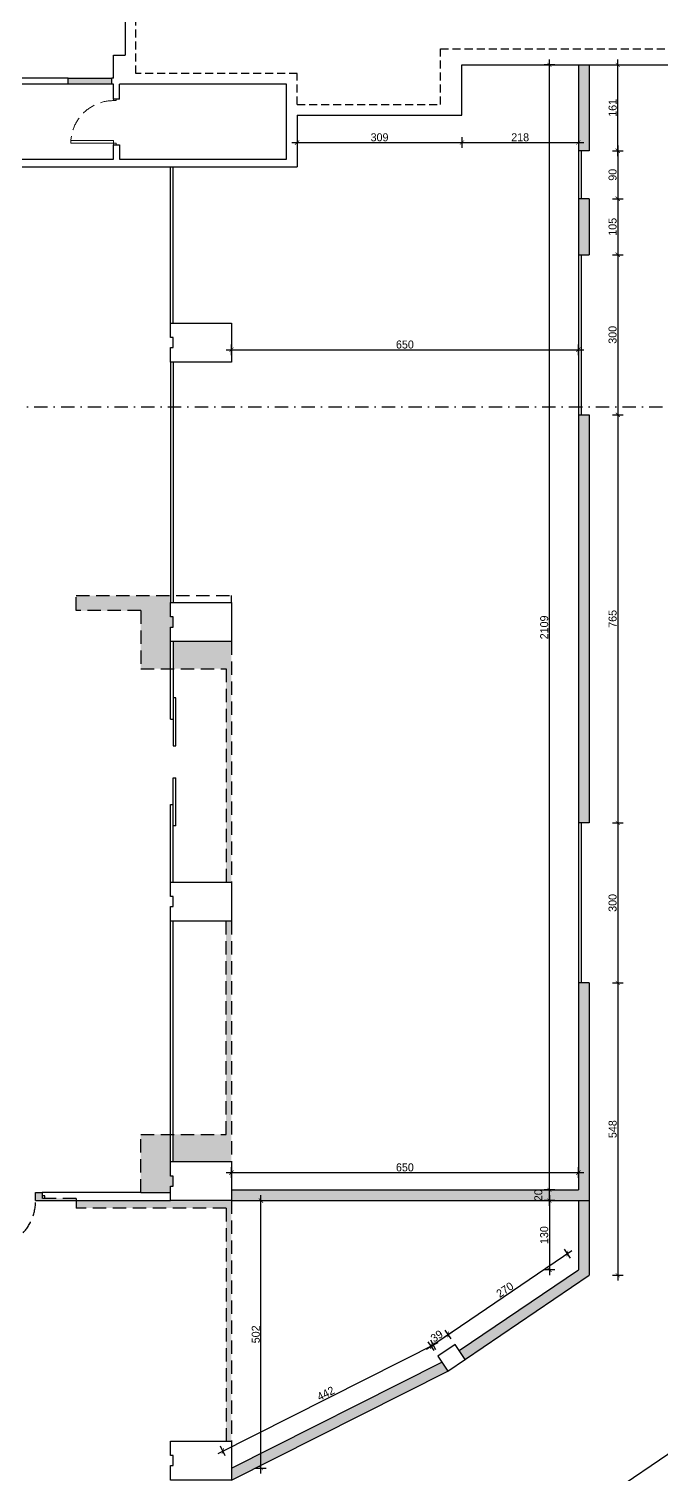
# Model space of a CAD drawing. Header units: millimetres. Extents: x 101781 to 108797, y 59159 to 65899.
# Drawn here: x 103475 to 104660, y 61824 to 64533 of the extents above; entities that cross this region are included whole.
import ezdxf

# ---------------------------------------------------------------- set-up
doc = ezdxf.new("R2010")
doc.units = ezdxf.units.MM
doc.header["$LTSCALE"] = 100
for name, pattern in [('35', [1.5, 0.5, -0.25, 0.5, -0.25]), ('DASHDOT2', [0.5, 0.25, -0.125, 0, -0.125]), ('HIDDEN', [0.375, 0.25, -0.125]), ('TRATTEGGIATA2', [0.375, 0.25, -0.125])]:
    doc.linetypes.add(name, pattern=pattern)
doc.layers.get('Defpoints').update_dxf_attribs({"color": 31})
doc.layers.add('DEM linee', color=7, linetype='TRATTEGGIATA2', lineweight=25)
doc.layers.add('INF', color=6, linetype='Continuous', lineweight=13)
for name, color, linetype, lineweight, true_color in [('DEM riempi', 41, 'Continuous', 13, 0xffd966), ('NC riempi', 11, 'Continuous', 9, 0xff7070), ('NC_SEZ', 1, 'Continuous', 30, 0xff0000)]:
    doc.layers.add(name, color=color, linetype=linetype, lineweight=lineweight, true_color=true_color)
for name, color, linetype in [('Linee di sezione', 150, 'Continuous'), ('NC linee_10', 12, 'Continuous'), ('NC linee_20', 10, 'Continuous'), ('Q_100_ESECUTIVO', 3, 'Continuous'), ('SEZ', 130, 'Continuous')]:
    doc.layers.add(name, color=color, linetype=linetype)
doc.styles.add('T_ESE_q100', font='', dxfattribs={"height": 15})
doc.styles.get('T_ESE_q100').set_extended_font_data('Bahnschrift Light')
doc.dimstyles.new('Quote al 100 arrotondate', dxfattribs={"dimscale": 0, "dimtxt": 15, "dimasz": 8, "dimexe": 10, "dimexo": 10, "dimgap": 2, "dimtad": 1, "dimdec": 0, "dimrnd": 5, "dimzin": 0, "dimdsep": 46, "dimtxsty": 'T_ESE_q100', "dimblk": 'ARCHTICK', "dimcen": 0.09, "dimdle": 10, "dimadec": 0, "dimazin": 0, "dimtfac": 1, "dimtdec": 0, "dimtofl": 0, "dimtmove": 2, "dimatfit": 3, "dimldrblk": 'ARCHTICK', "dimfxl": 10, "dimfxlon": 1, "dimtolj": 1, "dimtzin": 0, "dimlwd": -1, "dimlwe": -1, "dimarcsym": 0})

# ---------------------------------------------------------------- blocks, each defined once
blk = doc.blocks.new('_ArchTick')
at = {"color": 0, "linetype": 'ByBlock', "const_width": 0.15}
blk.add_lwpolyline([(-0.5, -0.5), (0.5, 0.5)], dxfattribs=at)
blk = doc.blocks.new('*D148')
at = {"layer": 'Defpoints', "color": 0, "transparency": 16777216}
for p in [(104504.9, 62389.1), (103854.9, 62356.6), (104504.9, 62356.6)]:
    blk.add_point(p, dxfattribs=at)
at = {"layer": 'Q_100_ESECUTIVO', "color": 0, "transparency": 16777216}
for p, q in [((103854.9, 62379.1), (103854.9, 62399.1)), ((104504.9, 62379.1), (104504.9, 62399.1)), ((103844.9, 62389.1), (104514.9, 62389.1))]:
    blk.add_line(p, q, dxfattribs=at)
at = {"layer": 'Q_100_ESECUTIVO', "color": 0, "transparency": 16777216, "xscale": 8, "yscale": 8, "zscale": 8, "rotation": 180}
blk.add_blockref('_ArchTick', (103854.9, 62389.1), dxfattribs=at)
at = {"layer": 'Q_100_ESECUTIVO', "color": 0, "transparency": 16777216, "xscale": 8, "yscale": 8, "zscale": 8}
blk.add_blockref('_ArchTick', (104504.9, 62389.1), dxfattribs=at)
at = {"layer": 'Q_100_ESECUTIVO', "color": 0, "transparency": 16777216, "insert": (104179.9, 62398.7), "char_height": 15, "attachment_point": 5, "style": 'T_ESE_q100'}
blk.add_mtext('\\A1;650', dxfattribs=at)
blk = doc.blocks.new('*D149')
at = {"layer": 'Defpoints', "color": 0, "transparency": 16777216}
for p in [(104504.9, 62336.6), (104450.7, 62207), (104504.9, 62207)]:
    blk.add_point(p, dxfattribs=at)
at = {"layer": 'Q_100_ESECUTIVO', "color": 0, "transparency": 16777216}
for p, q in [((104450.7, 62346.6), (104450.7, 62197)), ((104460.7, 62336.6), (104440.7, 62336.6)), ((104460.7, 62207), (104440.7, 62207))]:
    blk.add_line(p, q, dxfattribs=at)
at = {"layer": 'Q_100_ESECUTIVO', "color": 0, "transparency": 16777216, "xscale": 8, "yscale": 8, "zscale": 8}
for p, rotation in [((104450.7, 62336.6), 90), ((104450.7, 62207), 270)]:
    blk.add_blockref('_ArchTick', p, dxfattribs=dict(at, rotation=rotation))
at = {"layer": 'Q_100_ESECUTIVO', "color": 0, "transparency": 16777216, "insert": (104441, 62271.8), "char_height": 15, "attachment_point": 5, "rotation": 90, "style": 'T_ESE_q100'}
blk.add_mtext('\\A1;130', dxfattribs=at)
blk = doc.blocks.new('*D150')
at = {"layer": 'Defpoints', "color": 0, "transparency": 16777216}
for p in [(104450.7, 62356.6), (104504.9, 62356.6), (104504.9, 62336.6)]:
    blk.add_point(p, dxfattribs=at)
at = {"layer": 'Q_100_ESECUTIVO', "color": 0, "transparency": 16777216}
for p, q in [((104460.7, 62356.6), (104440.7, 62356.6)), ((104450.7, 62326.6), (104450.7, 62366.6)), ((104460.7, 62336.6), (104440.7, 62336.6))]:
    blk.add_line(p, q, dxfattribs=at)
at = {"layer": 'Q_100_ESECUTIVO', "color": 0, "transparency": 16777216, "xscale": 8, "yscale": 8, "zscale": 8}
for p, rotation in [((104450.7, 62356.6), 90), ((104450.7, 62336.6), 270)]:
    blk.add_blockref('_ArchTick', p, dxfattribs=dict(at, rotation=rotation))
at = {"layer": 'Q_100_ESECUTIVO', "color": 0, "transparency": 16777216, "insert": (104430, 62346.6), "char_height": 15, "attachment_point": 5, "rotation": 90, "style": 'T_ESE_q100'}
blk.add_mtext('\\A1;20', dxfattribs=at)
blk = doc.blocks.new('*D151')
at = {"layer": 'Defpoints', "color": 0, "transparency": 16777216}
for p in [(104450.7, 64465.6), (104504.9, 64465.6), (104504.9, 62356.6)]:
    blk.add_point(p, dxfattribs=at)
at = {"layer": 'Q_100_ESECUTIVO', "color": 0, "transparency": 16777216}
for p, q in [((104460.7, 64465.6), (104440.7, 64465.6)), ((104450.7, 62346.6), (104450.7, 64475.6)), ((104460.7, 62356.6), (104440.7, 62356.6))]:
    blk.add_line(p, q, dxfattribs=at)
at = {"layer": 'Q_100_ESECUTIVO', "color": 0, "transparency": 16777216, "xscale": 8, "yscale": 8, "zscale": 8}
for p, rotation in [((104450.7, 64465.6), 90), ((104450.7, 62356.6), 270)]:
    blk.add_blockref('_ArchTick', p, dxfattribs=dict(at, rotation=rotation))
at = {"layer": 'Q_100_ESECUTIVO', "color": 0, "transparency": 16777216, "insert": (104441, 63411.1), "char_height": 15, "attachment_point": 5, "rotation": 90, "style": 'T_ESE_q100'}
blk.add_mtext('\\A1;2109', dxfattribs=at)
blk = doc.blocks.new('*D152')
at = {"layer": 'Defpoints', "color": 0, "transparency": 16777216}
for p in [(103854.9, 62336.6), (103910.1, 62336.6), (103854.9, 61835)]:
    blk.add_point(p, dxfattribs=at)
at = {"layer": 'Q_100_ESECUTIVO', "color": 0, "transparency": 16777216}
for p, q in [((103910.1, 61825), (103910.1, 62346.6)), ((103900.1, 62336.6), (103920.1, 62336.6)), ((103900.1, 61835), (103920.1, 61835))]:
    blk.add_line(p, q, dxfattribs=at)
at = {"layer": 'Q_100_ESECUTIVO', "color": 0, "transparency": 16777216, "xscale": 8, "yscale": 8, "zscale": 8}
for p, rotation in [((103910.1, 62336.6), 90), ((103910.1, 61835), 270)]:
    blk.add_blockref('_ArchTick', p, dxfattribs=dict(at, rotation=rotation))
at = {"layer": 'Q_100_ESECUTIVO', "color": 0, "transparency": 16777216, "insert": (103900.5, 62085.8), "char_height": 15, "attachment_point": 5, "rotation": 90, "style": 'T_ESE_q100'}
blk.add_mtext('\\A1;502', dxfattribs=at)
blk = doc.blocks.new('*D153')
at = {"layer": 'Defpoints', "color": 0, "transparency": 16777216}
for p in [(103977.9, 64371.6), (104286.9, 64371.6), (104286.9, 64320.1)]:
    blk.add_point(p, dxfattribs=at)
at = {"layer": 'Q_100_ESECUTIVO', "color": 0, "transparency": 16777216}
for p, q in [((103967.9, 64320.1), (104296.9, 64320.1)), ((103977.9, 64330.1), (103977.9, 64310.1)), ((104286.9, 64330.1), (104286.9, 64310.1))]:
    blk.add_line(p, q, dxfattribs=at)
at = {"layer": 'Q_100_ESECUTIVO', "color": 0, "transparency": 16777216, "xscale": 8, "yscale": 8, "zscale": 8, "rotation": 180}
blk.add_blockref('_ArchTick', (103977.9, 64320.1), dxfattribs=at)
at = {"layer": 'Q_100_ESECUTIVO', "color": 0, "transparency": 16777216, "xscale": 8, "yscale": 8, "zscale": 8}
blk.add_blockref('_ArchTick', (104286.9, 64320.1), dxfattribs=at)
at = {"layer": 'Q_100_ESECUTIVO', "color": 0, "transparency": 16777216, "insert": (104132.4, 64329.8), "char_height": 15, "attachment_point": 5, "style": 'T_ESE_q100'}
blk.add_mtext('\\A1;309', dxfattribs=at)
blk = doc.blocks.new('*D154')
at = {"layer": 'Defpoints', "color": 0, "transparency": 16777216}
for p in [(104286.9, 64465.6), (104504.9, 64465.6), (104504.9, 64320.1)]:
    blk.add_point(p, dxfattribs=at)
at = {"layer": 'Q_100_ESECUTIVO', "color": 0, "transparency": 16777216}
for p, q in [((104276.9, 64320.1), (104514.9, 64320.1)), ((104286.9, 64330.1), (104286.9, 64310.1)), ((104504.9, 64330.1), (104504.9, 64310.1))]:
    blk.add_line(p, q, dxfattribs=at)
at = {"layer": 'Q_100_ESECUTIVO', "color": 0, "transparency": 16777216, "xscale": 8, "yscale": 8, "zscale": 8, "rotation": 180}
blk.add_blockref('_ArchTick', (104286.9, 64320.1), dxfattribs=at)
at = {"layer": 'Q_100_ESECUTIVO', "color": 0, "transparency": 16777216, "xscale": 8, "yscale": 8, "zscale": 8}
blk.add_blockref('_ArchTick', (104504.9, 64320.1), dxfattribs=at)
at = {"layer": 'Q_100_ESECUTIVO', "color": 0, "transparency": 16777216, "insert": (104395.9, 64329.8), "char_height": 15, "attachment_point": 5, "style": 'T_ESE_q100'}
blk.add_mtext('\\A1;218', dxfattribs=at)
blk = doc.blocks.new('*D155')
at = {"layer": 'Defpoints', "color": 0, "transparency": 16777216}
for p in [(104524.9, 64465.6), (104578.8, 64465.6), (104524.9, 64304.6)]:
    blk.add_point(p, dxfattribs=at)
at = {"layer": 'Q_100_ESECUTIVO', "color": 0, "transparency": 16777216}
for p, q in [((104568.8, 64465.6), (104588.8, 64465.6)), ((104578.8, 64294.6), (104578.8, 64475.6)), ((104568.8, 64304.6), (104588.8, 64304.6))]:
    blk.add_line(p, q, dxfattribs=at)
at = {"layer": 'Q_100_ESECUTIVO', "color": 0, "transparency": 16777216, "xscale": 8, "yscale": 8, "zscale": 8}
for p, rotation in [((104578.8, 64465.6), 90), ((104578.8, 64304.6), 270)]:
    blk.add_blockref('_ArchTick', p, dxfattribs=dict(at, rotation=rotation))
at = {"layer": 'Q_100_ESECUTIVO', "color": 0, "transparency": 16777216, "insert": (104569.2, 64385.1), "char_height": 15, "attachment_point": 5, "rotation": 90, "style": 'T_ESE_q100'}
blk.add_mtext('\\A1;161', dxfattribs=at)
blk = doc.blocks.new('*D156')
at = {"layer": 'Defpoints', "color": 0, "transparency": 16777216}
for p in [(104524.9, 64304.6), (104524.9, 64214.6), (104578.8, 64214.6)]:
    blk.add_point(p, dxfattribs=at)
at = {"layer": 'Q_100_ESECUTIVO', "color": 0, "transparency": 16777216}
for p, q in [((104568.8, 64304.6), (104588.8, 64304.6)), ((104578.8, 64314.6), (104578.8, 64204.6)), ((104568.8, 64214.6), (104588.8, 64214.6))]:
    blk.add_line(p, q, dxfattribs=at)
at = {"layer": 'Q_100_ESECUTIVO', "color": 0, "transparency": 16777216, "xscale": 8, "yscale": 8, "zscale": 8}
for p, rotation in [((104578.8, 64304.6), 90), ((104578.8, 64214.6), 270)]:
    blk.add_blockref('_ArchTick', p, dxfattribs=dict(at, rotation=rotation))
at = {"layer": 'Q_100_ESECUTIVO', "color": 0, "transparency": 16777216, "insert": (104569.1, 64259.6), "char_height": 15, "attachment_point": 5, "rotation": 90, "style": 'T_ESE_q100'}
blk.add_mtext('\\A1;90', dxfattribs=at)
blk = doc.blocks.new('*D157')
at = {"layer": 'Defpoints', "color": 0, "transparency": 16777216}
for p in [(104524.9, 64214.6), (104524.9, 64109.6), (104578.8, 64109.6)]:
    blk.add_point(p, dxfattribs=at)
at = {"layer": 'Q_100_ESECUTIVO', "color": 0, "transparency": 16777216}
for p, q in [((104568.8, 64214.6), (104588.8, 64214.6)), ((104578.8, 64224.6), (104578.8, 64099.6)), ((104568.8, 64109.6), (104588.8, 64109.6))]:
    blk.add_line(p, q, dxfattribs=at)
at = {"layer": 'Q_100_ESECUTIVO', "color": 0, "transparency": 16777216, "xscale": 8, "yscale": 8, "zscale": 8}
for p, rotation in [((104578.8, 64214.6), 90), ((104578.8, 64109.6), 270)]:
    blk.add_blockref('_ArchTick', p, dxfattribs=dict(at, rotation=rotation))
at = {"layer": 'Q_100_ESECUTIVO', "color": 0, "transparency": 16777216, "insert": (104569.1, 64162.1), "char_height": 15, "attachment_point": 5, "rotation": 90, "style": 'T_ESE_q100'}
blk.add_mtext('\\A1;105', dxfattribs=at)
blk = doc.blocks.new('*D158')
at = {"layer": 'Defpoints', "color": 0, "transparency": 16777216}
for p in [(104524.9, 64109.6), (104524.9, 63809.6), (104578.8, 63809.6)]:
    blk.add_point(p, dxfattribs=at)
at = {"layer": 'Q_100_ESECUTIVO', "color": 0, "transparency": 16777216}
for p, q in [((104568.8, 64109.6), (104588.8, 64109.6)), ((104578.8, 64119.6), (104578.8, 63799.6)), ((104568.8, 63809.6), (104588.8, 63809.6))]:
    blk.add_line(p, q, dxfattribs=at)
at = {"layer": 'Q_100_ESECUTIVO', "color": 0, "transparency": 16777216, "xscale": 8, "yscale": 8, "zscale": 8}
for p, rotation in [((104578.8, 64109.6), 90), ((104578.8, 63809.6), 270)]:
    blk.add_blockref('_ArchTick', p, dxfattribs=dict(at, rotation=rotation))
at = {"layer": 'Q_100_ESECUTIVO', "color": 0, "transparency": 16777216, "insert": (104569.1, 63959.6), "char_height": 15, "attachment_point": 5, "rotation": 90, "style": 'T_ESE_q100'}
blk.add_mtext('\\A1;300', dxfattribs=at)
blk = doc.blocks.new('*D159')
at = {"layer": 'Defpoints', "color": 0, "transparency": 16777216}
for p in [(104524.9, 63809.6), (104524.9, 63044.6), (104578.8, 63044.6)]:
    blk.add_point(p, dxfattribs=at)
at = {"layer": 'Q_100_ESECUTIVO', "color": 0, "transparency": 16777216}
for p, q in [((104568.8, 63809.6), (104588.8, 63809.6)), ((104578.8, 63819.6), (104578.8, 63034.6)), ((104568.8, 63044.6), (104588.8, 63044.6))]:
    blk.add_line(p, q, dxfattribs=at)
at = {"layer": 'Q_100_ESECUTIVO', "color": 0, "transparency": 16777216, "xscale": 8, "yscale": 8, "zscale": 8}
for p, rotation in [((104578.8, 63809.6), 90), ((104578.8, 63044.6), 270)]:
    blk.add_blockref('_ArchTick', p, dxfattribs=dict(at, rotation=rotation))
at = {"layer": 'Q_100_ESECUTIVO', "color": 0, "transparency": 16777216, "insert": (104569.2, 63427.1), "char_height": 15, "attachment_point": 5, "rotation": 90, "style": 'T_ESE_q100'}
blk.add_mtext('\\A1;765', dxfattribs=at)
blk = doc.blocks.new('*D160')
at = {"layer": 'Defpoints', "color": 0, "transparency": 16777216}
for p in [(104524.9, 63044.6), (104524.9, 62744.6), (104578.8, 62744.6)]:
    blk.add_point(p, dxfattribs=at)
at = {"layer": 'Q_100_ESECUTIVO', "color": 0, "transparency": 16777216}
for p, q in [((104578.8, 63054.6), (104578.8, 62734.6)), ((104568.8, 63044.6), (104588.8, 63044.6)), ((104568.8, 62744.6), (104588.8, 62744.6))]:
    blk.add_line(p, q, dxfattribs=at)
at = {"layer": 'Q_100_ESECUTIVO', "color": 0, "transparency": 16777216, "xscale": 8, "yscale": 8, "zscale": 8}
for p, rotation in [((104578.8, 63044.6), 90), ((104578.8, 62744.6), 270)]:
    blk.add_blockref('_ArchTick', p, dxfattribs=dict(at, rotation=rotation))
at = {"layer": 'Q_100_ESECUTIVO', "color": 0, "transparency": 16777216, "insert": (104569.1, 62894.6), "char_height": 15, "attachment_point": 5, "rotation": 90, "style": 'T_ESE_q100'}
blk.add_mtext('\\A1;300', dxfattribs=at)
blk = doc.blocks.new('*D161')
at = {"layer": 'Defpoints', "color": 0, "transparency": 16777216}
for p in [(104524.9, 62744.6), (104524.9, 62196.5), (104578.8, 62196.5)]:
    blk.add_point(p, dxfattribs=at)
at = {"layer": 'Q_100_ESECUTIVO', "color": 0, "transparency": 16777216}
for p, q in [((104578.8, 62754.6), (104578.8, 62186.5)), ((104568.8, 62744.6), (104588.8, 62744.6)), ((104568.8, 62196.5), (104588.8, 62196.5))]:
    blk.add_line(p, q, dxfattribs=at)
at = {"layer": 'Q_100_ESECUTIVO', "color": 0, "transparency": 16777216, "xscale": 8, "yscale": 8, "zscale": 8}
for p, rotation in [((104578.8, 62744.6), 90), ((104578.8, 62196.5), 270)]:
    blk.add_blockref('_ArchTick', p, dxfattribs=dict(at, rotation=rotation))
at = {"layer": 'Q_100_ESECUTIVO', "color": 0, "transparency": 16777216, "insert": (104569.2, 62470.5), "char_height": 15, "attachment_point": 5, "rotation": 90, "style": 'T_ESE_q100'}
blk.add_mtext('\\A1;548', dxfattribs=at)
blk = doc.blocks.new('*D178')
at = {"layer": 'Defpoints', "color": 0, "transparency": 16777216}
for p in [(104504.9, 63931.7), (103854.9, 63908.6), (104504.9, 63908.6)]:
    blk.add_point(p, dxfattribs=at)
at = {"layer": 'Q_100_ESECUTIVO', "color": 0, "transparency": 16777216}
for p, q in [((103854.9, 63921.7), (103854.9, 63941.7)), ((104504.9, 63921.7), (104504.9, 63941.7)), ((103844.9, 63931.7), (104514.9, 63931.7))]:
    blk.add_line(p, q, dxfattribs=at)
at = {"layer": 'Q_100_ESECUTIVO', "color": 0, "transparency": 16777216, "xscale": 8, "yscale": 8, "zscale": 8, "rotation": 180}
blk.add_blockref('_ArchTick', (103854.9, 63931.7), dxfattribs=at)
at = {"layer": 'Q_100_ESECUTIVO', "color": 0, "transparency": 16777216, "xscale": 8, "yscale": 8, "zscale": 8}
blk.add_blockref('_ArchTick', (104504.9, 63931.7), dxfattribs=at)
at = {"layer": 'Q_100_ESECUTIVO', "color": 0, "transparency": 16777216, "insert": (104179.9, 63941.3), "char_height": 15, "attachment_point": 5, "style": 'T_ESE_q100'}
blk.add_mtext('\\A1;650', dxfattribs=at)
blk = doc.blocks.new('*D179')
at = {"layer": 'Defpoints', "color": 0, "transparency": 16777216}
for p in [(104484.4, 62237.2), (104504.9, 62207), (104281.6, 62055.3)]:
    blk.add_point(p, dxfattribs=at)
at = {"layer": 'Q_100_ESECUTIVO', "color": 0, "transparency": 16777216}
for p, q in [((104252.9, 62079.9), (104492.6, 62242.8)), ((104490, 62228.9), (104478.8, 62245.5)), ((104266.8, 62077.2), (104255.5, 62093.8))]:
    blk.add_line(p, q, dxfattribs=at)
at = {"layer": 'Q_100_ESECUTIVO', "color": 0, "transparency": 16777216, "xscale": 8, "yscale": 8, "zscale": 8}
for p, rotation in [((104484.4, 62237.2), 34.20169827599262), ((104261.1, 62085.5), 214.2016982759926)]:
    blk.add_blockref('_ArchTick', p, dxfattribs=dict(at, rotation=rotation))
at = {"layer": 'Q_100_ESECUTIVO', "color": 0, "transparency": 16777216, "insert": (104367.3, 62169.3), "char_height": 15, "attachment_point": 5, "rotation": 34.2017, "style": 'T_ESE_q100'}
blk.add_mtext('\\A1;270', dxfattribs=at)
blk = doc.blocks.new('*D180')
at = {"layer": 'Defpoints', "color": 0, "transparency": 16777216}
for p in [(104233.1, 62065.7), (104249.3, 62033.5), (103854.9, 61835)]:
    blk.add_point(p, dxfattribs=at)
at = {"layer": 'Q_100_ESECUTIVO', "color": 0, "transparency": 16777216}
for p, q in [((103829.7, 61862.7), (104242, 62070.2)), ((104237.6, 62056.8), (104228.6, 62074.7)), ((103843.2, 61858.2), (103834.2, 61876.1))]:
    blk.add_line(p, q, dxfattribs=at)
at = {"layer": 'Q_100_ESECUTIVO', "color": 0, "transparency": 16777216, "xscale": 8, "yscale": 8, "zscale": 8}
for p, rotation in [((104233.1, 62065.7), 26.72175685928867), ((103838.7, 61867.2), 206.7217568592887)]:
    blk.add_blockref('_ArchTick', p, dxfattribs=dict(at, rotation=rotation))
at = {"layer": 'Q_100_ESECUTIVO', "color": 0, "transparency": 16777216, "insert": (104031.6, 61975), "char_height": 15, "attachment_point": 5, "rotation": 26.7218, "style": 'T_ESE_q100'}
blk.add_mtext('\\A1;442', dxfattribs=at)
blk = doc.blocks.new('*D181')
at = {"layer": 'Defpoints', "color": 0, "transparency": 16777216}
for p in [(104261.1, 62085.5), (104241.5, 62045), (104273.8, 62066.9)]:
    blk.add_point(p, dxfattribs=at)
at = {"layer": 'Q_100_ESECUTIVO', "color": 0, "transparency": 16777216}
for p, q in [((104220.6, 62057.9), (104269.4, 62091.1)), ((104234.5, 62055.3), (104223.3, 62071.8)), ((104266.8, 62077.2), (104255.5, 62093.8))]:
    blk.add_line(p, q, dxfattribs=at)
at = {"layer": 'Q_100_ESECUTIVO', "color": 0, "transparency": 16777216, "xscale": 8, "yscale": 8, "zscale": 8}
for p, rotation in [((104261.1, 62085.5), 34.20169827601343), ((104228.9, 62063.6), 214.2016982760134)]:
    blk.add_blockref('_ArchTick', p, dxfattribs=dict(at, rotation=rotation))
at = {"layer": 'Q_100_ESECUTIVO', "color": 0, "transparency": 16777216, "insert": (104239.6, 62082.5), "char_height": 15, "attachment_point": 5, "rotation": 34.2017, "style": 'T_ESE_q100'}
blk.add_mtext('\\A1;39', dxfattribs=at)

msp = doc.modelspace()

# ---------------------------------------------------------------- hatches: boundary and pattern name
at = {"layer": 'DEM riempi'}
h = msp.add_hatch(color=256, dxfattribs=at)
h.dxf.hatch_style = 1
h.paths.add_polyline_path([(103854.9, 62336.6), (103740.9, 62336.6), (103563.9, 62336.6), (103563.9, 62322.6), (103844.9, 62322.6), (103844.9, 61885.6), (103854.9, 61885.6)])
h.paths.add_polyline_path([(103740.9, 62409.6), (103740.9, 62460.6), (103684.9, 62460.6), (103684.9, 62351.6), (103740.9, 62351.6), (103740.9, 62363.6), (103745.9, 62363.6), (103745.9, 62382.6), (103740.9, 62382.6)])
h.paths.add_polyline_path([(103854.9, 62860.6), (103844.9, 62860.6), (103844.9, 62460.6), (103745.9, 62460.6), (103745.9, 62409.1), (103854.9, 62409.6)])
h.paths.add_polyline_path([(103854.9, 63384.6), (103745.9, 63384.6), (103745.9, 63333.6), (103844.9, 63333.6), (103844.9, 62933.6), (103854.9, 62933.6)])
h.paths.add_polyline_path([(103740.9, 63457.6), (103740.9, 63470.6), (103563.9, 63470.6), (103563.9, 63442.6), (103684.9, 63442.6), (103684.9, 63333.6), (103740.9, 63333.6), (103740.9, 63384.6), (103740.9, 63411.6), (103745.9, 63411.6), (103745.9, 63430.6), (103740.9, 63430.6)])
at = {"layer": 'NC riempi'}
h = msp.add_hatch(color=256, dxfattribs=at)
h.dxf.hatch_style = 1
h.paths.add_polyline_path([(104524.9, 63809.6), (104504.9, 63809.6), (104504.9, 63044.6), (104524.9, 63044.6)])
h.paths.add_polyline_path([(104524.9, 62744.6), (104504.9, 62744.6), (104504.9, 62356.6), (103854.9, 62356.6), (103854.9, 62336.6), (104524.9, 62336.6)])
h.paths.add_polyline_path([(104524.9, 62336.6), (104504.9, 62336.6), (104504.9, 62207), (104281.6, 62055.3), (104292.9, 62038.8), (104524.9, 62196.5)])
h.paths.add_polyline_path([(104260.6, 62016.9), (104249.3, 62033.5), (103854.9, 61835), (103854.9, 61812.6)])
h.paths.add_polyline_path([(104524.9, 64214.6), (104504.9, 64214.6), (104504.9, 64109.6), (104524.9, 64109.6)])
h.paths.add_polyline_path([(104504.9, 64304.6), (104524.9, 64304.6), (104524.9, 64465.6), (104504.9, 64465.6)])
h = msp.add_hatch(color=256, dxfattribs=at)
h.dxf.hatch_style = 1
h.paths.add_polyline_path([(103630.9, 64440.6), (103548.9, 64440.6), (103548.9, 64429.6), (103630.9, 64429.6)])
h = msp.add_hatch(color=256, dxfattribs=at)
h.dxf.hatch_style = 1
h.paths.add_polyline_path([(103563.9, 62340.6), (103504.9, 62340.6), (103499.9, 62340.6), (103499.9, 62345.6), (103499.9, 62351.6), (103487.9, 62351.6), (103487.9, 62336.6), (103563.9, 62336.6)])

# ---------------------------------------------------------------- linework, layer by layer
at = {"layer": 'DEM linee'}
for p, q in [((103563.9, 63470.6), (103854.9, 63470.6)), ((103563.9, 63442.6), (103563.9, 63470.6)), ((103854.9, 63457.6), (103854.9, 63470.6)), ((103684.9, 63442.6), (103563.9, 63442.6)), ((103684.9, 63442.6), (103684.9, 63333.6)), ((103854.9, 63384.6), (103854.9, 62933.6)), ((103684.9, 63333.6), (103844.9, 63333.6)), ((103844.9, 63333.6), (103844.9, 62934.6)), ((103844.9, 62460.6), (103844.9, 62859.6)), ((103854.9, 62860.6), (103854.9, 62409.6)), ((103684.9, 62351.6), (103684.9, 62460.6)), ((103684.9, 62460.6), (103844.9, 62460.6)), ((103499.9, 62351.6), (103499.9, 62340.6)), ((103504.9, 62345.6), (103499.9, 62345.6)), ((103504.9, 62340.6), (103504.9, 62345.6)), ((103563.9, 62340.6), (103499.9, 62340.6)), ((103563.9, 62340.6), (103563.9, 62322.6)), ((103844.9, 62322.6), (103563.9, 62322.6)), ((103844.9, 62322.6), (103844.9, 61885.6)), ((103854.9, 62336.6), (103854.9, 61885.6))]:
    msp.add_line(p, q, dxfattribs=at)
at = {"layer": 'INF'}
for p, q in [((103633.9, 64401.6), (103633.9, 64398.6)), ((103638.9, 64398.6), (103638.9, 64401.6)), ((103633.9, 64398.6), (103638.9, 64398.6)), ((103633.9, 64323.6), (103553.9, 64323.6)), ((103553.9, 64318.6), (103553.9, 64323.6)), ((103633.9, 64315.6), (103633.9, 64323.6)), ((103638.9, 64318.6), (103553.9, 64318.6)), ((103638.9, 64318.6), (103638.9, 64315.6))]:
    msp.add_line(p, q, dxfattribs=at)
at = {"layer": 'INF', "linetype": 'HIDDEN'}
msp.add_arc((103633.9, 64318.6), 80, 90, 176.4167, dxfattribs=at)
at = {"layer": 'Linee di sezione', "linetype": 'DASHDOT2'}
msp.add_line((102182.8, 63824.6), (107823.2, 63824.6), dxfattribs=at)
at = {"layer": 'NC linee_10', "linetype": 'HIDDEN'}
msp.add_arc((103397.9, 62336.6), 90, 270, 0, dxfattribs=at)
at = {"layer": 'NC linee_20'}
for p, q in [((104504.9, 64304.6), (104504.9, 64214.6)), ((104509.9, 64304.6), (104509.9, 64214.6)), ((103740.9, 63981.6), (103740.9, 64274.6)), ((103745.9, 63981.6), (103745.9, 64274.6)), ((104504.9, 64109.6), (104504.9, 63809.6)), ((104509.9, 64109.6), (104509.9, 63809.6)), ((103740.9, 63908.6), (103740.9, 63457.6)), ((103745.9, 63908.6), (103745.9, 63457.6)), ((103740.9, 63239.1), (103740.9, 63384.6)), ((103745.9, 63384.6), (103745.9, 63189.1)), ((103750.9, 63279.1), (103745.9, 63279.1)), ((103750.9, 63189.1), (103750.9, 63279.1)), ((103740.9, 63239.1), (103745.9, 63239.1)), ((103745.9, 63189.1), (103750.9, 63189.1)), ((103745.9, 62933.6), (103745.9, 63129.1)), ((103745.9, 63129.1), (103750.9, 63129.1)), ((103750.9, 63039.1), (103750.9, 63129.1)), ((103740.9, 62933.6), (103740.9, 63079.1)), ((103740.9, 63079.1), (103745.9, 63079.1)), ((103750.9, 63039.1), (103745.9, 63039.1)), ((104504.9, 63044.6), (104504.9, 62744.6)), ((104509.9, 63044.6), (104509.9, 62744.6)), ((103740.9, 62409.6), (103740.9, 62860.6)), ((103745.9, 62409.6), (103745.9, 62860.6))]:
    msp.add_line(p, q, dxfattribs=at)
at = {"layer": 'NC_SEZ'}
for p, q in [((104504.9, 64465.6), (104504.9, 64304.6)), ((104524.9, 64465.6), (104524.9, 64304.6)), ((103548.9, 64440.6), (103630.9, 64440.6)), ((103630.9, 64429.6), (103548.9, 64429.6)), ((104524.9, 64304.6), (104504.9, 64304.6)), ((104504.9, 64214.6), (104504.9, 64109.6)), ((104524.9, 64214.6), (104504.9, 64214.6)), ((104524.9, 64214.6), (104524.9, 64109.6)), ((104504.9, 64109.6), (104524.9, 64109.6)), ((104504.9, 63809.6), (104504.9, 63044.6)), ((104504.9, 63809.6), (104524.9, 63809.6)), ((104524.9, 63809.6), (104524.9, 63044.6)), ((104524.9, 63044.6), (104504.9, 63044.6)), ((104504.9, 62744.6), (104504.9, 62356.6)), ((104524.9, 62744.6), (104504.9, 62744.6)), ((104524.9, 62744.6), (104524.9, 62196.5)), ((103487.9, 62336.6), (103487.9, 62351.6)), ((103487.9, 62351.6), (103499.9, 62351.6)), ((103684.9, 62351.6), (103740.9, 62351.6)), ((103854.9, 62356.6), (104504.9, 62356.6)), ((103487.9, 62336.6), (103740.9, 62336.6)), ((103854.9, 62336.6), (104524.9, 62336.6)), ((104504.9, 62336.6), (104504.9, 62207)), ((104281.6, 62055.3), (104504.9, 62207)), ((103854.9, 61835), (104249.3, 62033.5)), ((103854.9, 61812.6), (104260.6, 62016.9))]:
    msp.add_line(p, q, dxfattribs=at)
msp.add_lwpolyline([(104292.9, 62038.8), (104273.8, 62066.9), (104241.5, 62045), (104260.6, 62016.9), (104524.9, 62196.5)], dxfattribs=at)
at = {"layer": 'SEZ', "linetype": '35', "ltscale": 0.3}
for p, q in [((103675.9, 64449.6), (103675.9, 65292.6)), ((104246.9, 64391.6), (104246.9, 64495.6)), ((104246.9, 64495.6), (106812.9, 64495.6)), ((103977.9, 64449.6), (103675.9, 64449.6)), ((103977.9, 64391.6), (103977.9, 64449.6)), ((103977.9, 64391.6), (104246.9, 64391.6))]:
    msp.add_line(p, q, dxfattribs=at)
at = {"layer": 'SEZ'}
for p, q in [((103655.9, 64850.6), (103655.9, 64483.6)), ((103633.9, 64440.6), (103633.9, 64483.6)), ((103633.9, 64483.6), (103655.9, 64483.6)), ((104286.9, 64371.6), (104286.9, 64465.6)), ((104286.9, 64465.6), (104710.9, 64465.6)), ((103548.9, 64440.6), (103267.9, 64440.6)), ((103548.9, 64429.6), (103267.9, 64429.6)), ((103548.9, 64429.6), (103548.9, 64440.6)), ((103633.9, 64440.6), (103630.9, 64440.6)), ((103630.9, 64429.6), (103630.9, 64440.6)), ((103633.9, 64429.6), (103630.9, 64429.6)), ((103633.9, 64401.6), (103633.9, 64429.6)), ((103957.9, 64429.6), (103644.9, 64429.6)), ((103644.9, 64401.6), (103644.9, 64429.6)), ((103957.9, 64288.6), (103957.9, 64429.6)), ((103644.9, 64401.6), (103633.9, 64401.6)), ((103977.9, 64371.6), (104286.9, 64371.6)), ((103977.9, 64371.6), (103977.9, 64274.6)), ((103633.9, 64288.6), (103633.9, 64315.6)), ((103633.9, 64315.6), (103644.9, 64315.6)), ((103644.9, 64315.6), (103644.9, 64288.6)), ((103393.9, 64274.6), (103977.9, 64274.6)), ((103398.9, 64288.6), (103633.9, 64288.6)), ((103644.9, 64288.6), (103957.9, 64288.6)), ((103244.9, 60891.2), (107945.6, 64086)), ((103684.9, 62351.6), (103499.9, 62351.6))]:
    msp.add_line(p, q, dxfattribs=at)
for points in [[(103740.9, 63908.6), (103740.9, 63935.6), (103745.9, 63935.6), (103745.9, 63954.6), (103740.9, 63954.6), (103740.9, 63981.6), (103854.9, 63981.6), (103854.9, 63908.6)], [(103740.9, 63384.6), (103740.9, 63411.6), (103745.9, 63411.6), (103745.9, 63430.6), (103740.9, 63430.6), (103740.9, 63457.6), (103854.9, 63457.6), (103854.9, 63384.6)], [(103740.9, 62860.6), (103740.9, 62887.6), (103745.9, 62887.6), (103745.9, 62906.6), (103740.9, 62906.6), (103740.9, 62933.6), (103854.9, 62933.6), (103854.9, 62860.6)], [(103740.9, 62336.6), (103740.9, 62363.6), (103745.9, 62363.6), (103745.9, 62382.6), (103740.9, 62382.6), (103740.9, 62409.6), (103854.9, 62409.6), (103854.9, 62336.6)], [(103740.9, 61812.6), (103740.9, 61839.6), (103745.9, 61839.6), (103745.9, 61858.6), (103740.9, 61858.6), (103740.9, 61885.6), (103854.9, 61885.6), (103854.9, 61812.6)]]:
    msp.add_lwpolyline(points, close=True, dxfattribs=at)

# ---------------------------------------------------------------- dimensions: what is measured, and where the dimension line sits
at = {"layer": 'Q_100_ESECUTIVO'}
for base, p1, p2, picture, middle in [((104504.9, 64320.1), (104286.9, 64465.6), (104504.9, 64465.6), '*D154', (104395.9, 64329.8)), ((104286.9, 64320.1), (103977.9, 64371.6), (104286.9, 64371.6), '*D153', (104132.4, 64329.8)), ((104504.9, 63931.7), (103854.9, 63908.6), (104504.9, 63908.6), '*D178', (104179.9, 63941.3)), ((104504.9, 62389.1), (103854.9, 62356.6), (104504.9, 62356.6), '*D148', (104179.9, 62398.7))]:
    dim = msp.add_linear_dim(base=base, p1=p1, p2=p2, dimstyle='Quote al 100 arrotondate', override={"dimscale": 1, "dimrnd": 1}, dxfattribs=at)
    dim.commit()
    dim.dimension.update_dxf_attribs({"geometry": picture, "text_midpoint": middle})
for base, p1, p2, picture, middle in [((104450.7, 64465.6), (104504.9, 62356.6), (104504.9, 64465.6), '*D151', (104441, 63411.1)), ((104578.8, 64465.6), (104524.9, 64304.6), (104524.9, 64465.6), '*D155', (104569.2, 64385.1)), ((104578.8, 64214.6), (104524.9, 64304.6), (104524.9, 64214.6), '*D156', (104569.1, 64259.6)), ((104578.8, 64109.6), (104524.9, 64214.6), (104524.9, 64109.6), '*D157', (104569.1, 64162.1)), ((104578.8, 63044.6), (104524.9, 63809.6), (104524.9, 63044.6), '*D159', (104569.2, 63427.1)), ((104578.8, 62744.6), (104524.9, 63044.6), (104524.9, 62744.6), '*D160', (104569.1, 62894.6)), ((104578.8, 62196.5), (104524.9, 62744.6), (104524.9, 62196.5), '*D161', (104569.2, 62470.5)), ((103910.1, 62336.6), (103854.9, 61835), (103854.9, 62336.6), '*D152', (103900.5, 62085.8)), ((104450.7, 62356.6), (104504.9, 62336.6), (104504.9, 62356.6), '*D150', (104430, 62346.6)), ((104450.7, 62207), (104504.9, 62336.6), (104504.9, 62207), '*D149', (104441, 62271.8))]:
    dim = msp.add_linear_dim(base=base, p1=p1, p2=p2, angle=90, dimstyle='Quote al 100 arrotondate', override={"dimscale": 1, "dimrnd": 1}, dxfattribs=at)
    dim.commit()
    dim.dimension.update_dxf_attribs({"geometry": picture, "text_midpoint": middle})
for p1, p2, distance, picture, middle in [((104524.9, 64109.6), (104524.9, 63809.6), 53.9, '*D158', (104569.1, 63959.6)), ((104281.6, 62055.3), (104504.9, 62207), 36.5, '*D179', (104367.3, 62169.3)), ((103854.9, 61835), (104249.3, 62033.5), 36, '*D180', (104031.6, 61975)), ((104241.5, 62045), (104273.8, 62066.9), 22.5, '*D181', (104239.6, 62082.5))]:
    dim = msp.add_aligned_dim(p1=p1, p2=p2, distance=distance, dimstyle='Quote al 100 arrotondate', override={"dimscale": 1, "dimrnd": 1}, dxfattribs=at)
    dim.commit()
    dim.dimension.update_dxf_attribs({"geometry": picture, "text_midpoint": middle})

doc.saveas('drawing.dxf')
